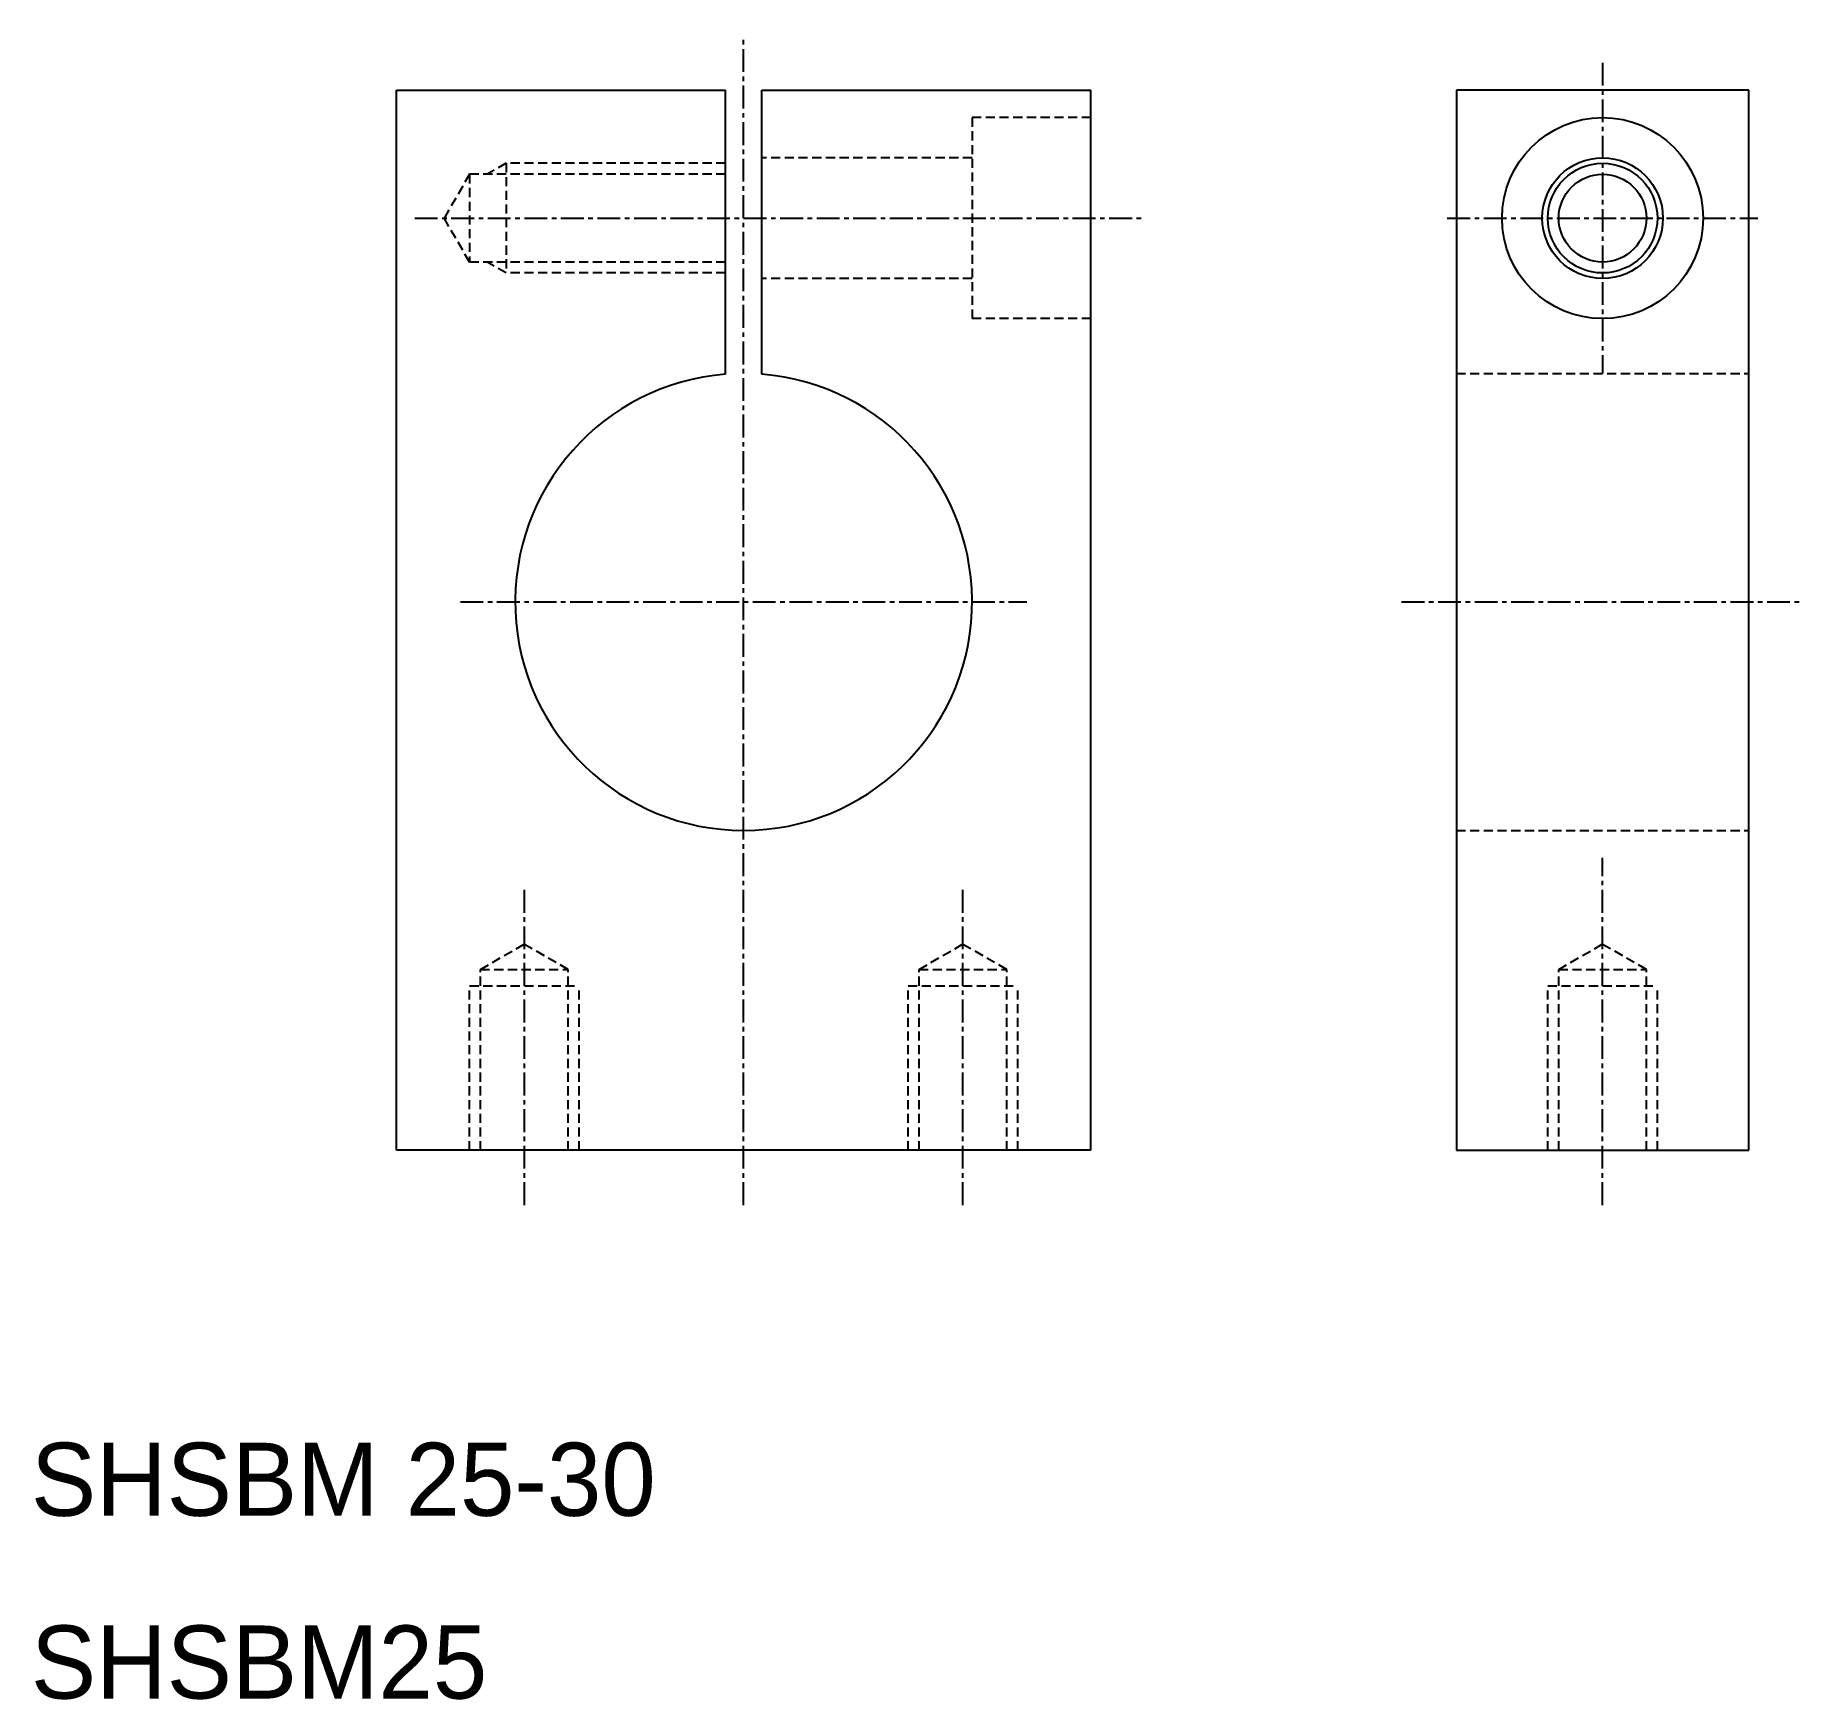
# Model space of a CAD drawing. Extents: x 10.2 to 107, y 9.9 to 101.
import ezdxf

# ---------------------------------------------------------------- set-up
doc = ezdxf.new("R2010")
doc.units = 0
doc.linetypes.add('CENTER', pattern=[2, 1.25, -0.25, 0.25, -0.25])
doc.linetypes.add('DASHED', pattern=[0.75, 0.5, -0.25])
doc.layers.get('0').update_dxf_attribs({"linetype": 'CONTINUOUS'})
doc.layers.add('CENTER', color=1, linetype='CENTER')

msp = doc.modelspace()

# ---------------------------------------------------------------- linework, layer by layer
at = {"color": 7, "linetype": 'CONTINUOUS'}
for p, q in [((30, 40), (30, 98)), ((30, 98), (48, 98)), ((48, 82.46), (48, 98)), ((50, 82.46), (50, 98)), ((50, 98), (68, 98)), ((68, 40), (68, 98)), ((88, 98), (88, 40)), ((104, 98), (88, 98)), ((104, 40), (104, 98)), ((68, 40), (30, 40)), ((88, 40), (104, 40))]:
    msp.add_line(p, q, dxfattribs=at)
at = {"color": 3, "linetype": 'DASHED'}
for p, q in [((61.5, 96.5), (61.5, 85.5)), ((68, 96.5), (61.5, 96.5)), ((36, 94), (34.961, 93.4)), ((48, 94), (36, 94)), ((36, 94), (36, 88)), ((61.5, 94.3), (50, 94.3)), ((34, 93.4), (32.614, 91)), ((48, 93.4), (34, 93.4)), ((34, 93.4), (34, 88.6)), ((34, 88.6), (32.614, 91)), ((48, 88.6), (34, 88.6)), ((36, 88), (34.961, 88.6)), ((48, 88), (36, 88)), ((61.5, 87.7), (50, 87.7)), ((68, 85.5), (61.5, 85.5)), ((88, 82.5), (104, 82.5)), ((88, 57.5), (104, 57.5)), ((34.6, 49.9), (37, 51.286)), ((37, 51.286), (39.4, 49.9)), ((58.6, 49.9), (61, 51.286)), ((61, 51.286), (63.4, 49.9)), ((93.6, 49.9), (96, 51.286)), ((96, 51.286), (98.4, 49.9)), ((34.6, 40), (34.6, 49.9)), ((34.6, 49.9), (39.4, 49.9)), ((39.4, 40), (39.4, 49.9)), ((58.6, 40), (58.6, 49.9)), ((58.6, 49.9), (63.4, 49.9)), ((63.4, 40), (63.4, 49.9)), ((93.6, 40), (93.6, 49.9)), ((93.6, 49.9), (98.4, 49.9)), ((98.4, 40), (98.4, 49.9)), ((34, 40), (34, 49)), ((34, 49), (40, 49)), ((40, 40), (40, 49)), ((58, 40), (58, 49)), ((58, 49), (64, 49)), ((64, 40), (64, 49)), ((93, 40), (93, 49)), ((93, 49), (99, 49)), ((99, 40), (99, 49))]:
    msp.add_line(p, q, dxfattribs=at)
at = {"color": 7, "linetype": 'CONTINUOUS'}
for radius in [5.5, 3.3, 2.4]:
    msp.add_circle((96, 91), radius, dxfattribs=at)
at = {"color": 3, "linetype": 'CONTINUOUS'}
msp.add_circle((96, 91), 3, dxfattribs=at)
at = {"color": 7, "linetype": 'CONTINUOUS'}
msp.add_arc((49, 70), 12.5, 94.58857, 85.41143, dxfattribs=at)
at = {"layer": 'CENTER', "color": 1, "linetype": 'CENTER'}
for p, q in [((49, 37), (49, 101)), ((96, 99.5), (96, 82.5)), ((31, 91), (71, 91)), ((87.5, 91), (104.5, 91)), ((33.5, 70), (64.5, 70)), ((85, 70), (107, 70)), ((96, 37), (96, 56)), ((37, 37), (37, 54.286)), ((61, 37), (61, 54.286))]:
    msp.add_line(p, q, dxfattribs=at)

# ---------------------------------------------------------------- texts
at = {"color": 7, "linetype": 'CONTINUOUS'}
for s, p in [('SHSBM 25-30', (10, 20)), ('SHSBM25', (10, 10))]:
    msp.add_text(s, height=4, dxfattribs=at).set_placement(p)

doc.saveas('drawing.dxf')
